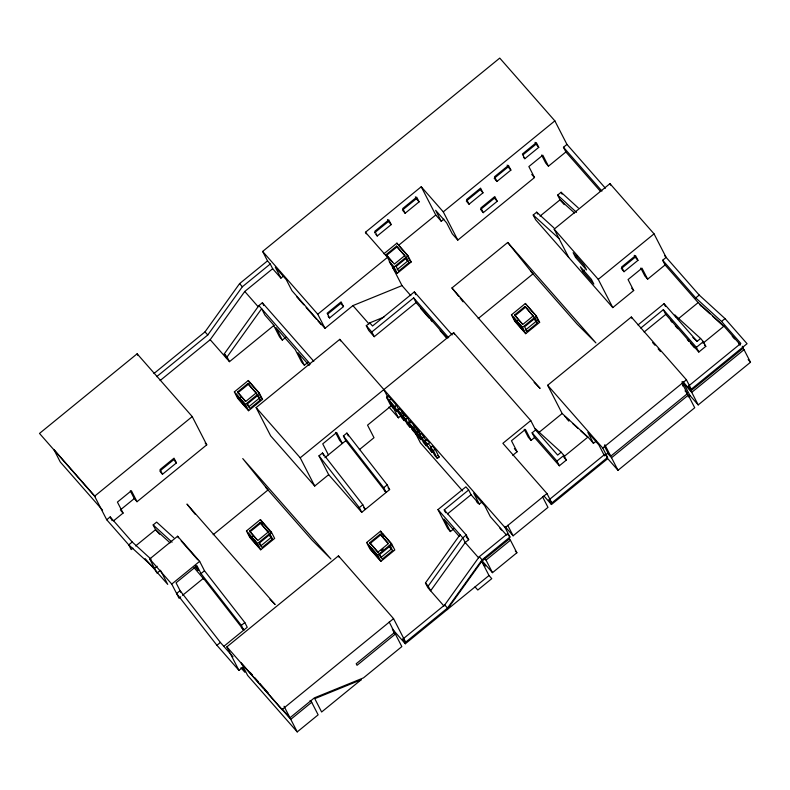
<?xml version="1.0" encoding="UTF-8"?>
<svg xmlns="http://www.w3.org/2000/svg" width="790" height="790" viewBox="0 0 790 790"><rect width="100%" height="100%" fill="white"/><g stroke="black" fill="none" stroke-linecap="round" stroke-linejoin="round"><path stroke-width="1.19" d="M153.961 373.502L205.015 331.869L239.597 283.62L267.494 260.868L262.645 251.447L499.744 58.095L554.856 120.87L566.953 144.412L605.426 188.237M156.716 376.642L207.77 335L242.352 286.76L270.249 264.008L267.494 260.868M160.113 380.553L210.189 339.71L244.772 291.461L272.668 268.719L270.249 264.008M226.72 358.541L224.301 353.831L258.883 305.592L262.369 302.748L313.808 361.336M274.11 325.282L229.475 361.682L227.056 356.971L261.638 308.722L264.867 315.003L273.133 324.423L279.591 336.975L282.346 340.115L285.832 337.271M444.01 606.049L427.864 587.661L425.445 582.961L460.027 534.712M466.268 535.008L468.687 539.708L465.201 542.552L430.619 590.802L428.2 586.091L462.782 537.842L466.268 535.008L444.227 509.896L468.638 489.988L465.883 486.847L437.986 509.599L447.663 528.431L450.419 531.571L453.904 528.727M444.731 604.923L479.313 556.674L507.21 533.931L509.965 537.072L482.068 559.814L447.496 608.063L405.645 642.191L402.89 639.051L444.731 604.923L447.496 608.063M447.16 609.633L481.732 561.384L509.629 538.642M130.291 490.847L134.27 498.569L137.025 501.709L206.753 444.839L192.237 416.587L137.124 353.811L39.5 433.434L94.612 496.209L106.709 519.751L128.75 544.863L154.554 568.395L157.171 566.262M272.668 268.719L280.934 278.129L283.551 275.996M366.254 233.81L365.454 232.25L421.238 186.746L443.279 211.858L457.805 240.111L534.504 177.553L528.865 166.572L542.809 155.196L548.457 166.186L565.887 151.966L563.468 147.256L566.953 144.412M374.509 232.833L388.453 221.467L387.485 219.581M402.396 210.091L416.35 198.715L415.382 196.828M377.265 235.973L391.208 224.607L388.789 219.897L374.845 231.263L377.265 235.973L375.882 234.403M405.161 213.231L419.105 201.855L416.685 197.144L402.732 208.52L405.161 213.231L403.088 210.871M383.91 253.758L396.935 243.142L407.956 255.693L411.185 261.974L397.232 273.35L394.082 269.765M386.103 254.666L396.57 246.134L404.836 255.545L394.378 264.077L386.103 254.666L392.521 262.3M398.881 245.078L435.754 214.999L421.238 186.746M386.507 255.447L396.965 246.915L396.57 246.134M94.612 496.209L192.237 416.587M410.849 295.677L402.011 285.605L352.913 305.602L325.016 328.354L317.758 314.223L387.495 257.352L365.454 232.25M443.279 211.858L554.856 120.87M435.754 214.999L441.264 221.279L443.881 219.146M327.741 314.055L340.767 303.439L343.522 306.579L329.568 317.955L328.196 316.385M466.288 201.075L480.231 189.699L482.986 192.839L469.043 204.215L466.969 201.865M494.175 178.333L508.128 166.957L507.16 165.071M523 154.82L536.015 144.205L535.047 142.328M234.353 391.889L248.297 380.513L259.318 393.065L262.547 399.345L248.593 410.721L237.573 398.17L234.353 391.889L245.374 404.441L248.593 410.721M237.474 392.038L247.932 383.506L256.197 392.916L245.739 401.448L237.474 392.038L245.384 401.379M496.93 181.473L510.883 170.097L508.464 165.386L494.51 176.763L496.93 181.473L494.866 179.113M524.827 158.721L538.77 147.345L536.351 142.635L522.407 154.011L524.827 158.721L523.454 157.151M237.869 392.818L248.337 384.286L247.932 383.506M397.232 273.35L394.003 267.069L407.956 255.693M238.55 398.95L236.131 394.24L244.396 403.66L246.816 408.371L238.55 398.95L240.288 397.528M397.192 269.578L407.66 261.046L406.208 258.221M409.032 262.616L398.575 271.138L396.155 266.437L406.613 257.905L409.032 262.616L406.149 259.327M159.738 471.117L173.691 459.74L176.447 462.881L162.493 474.257L160.429 471.897M480.518 209.518L494.461 198.142L497.216 201.282L483.273 212.658L481.209 210.298M245.374 404.441L259.318 393.065M106.709 519.751L110.195 516.907L132.236 542.019L151.157 559.281M120.317 509.945L134.27 498.569M248.564 406.949L259.021 398.417L257.086 394.644M260.394 399.987L249.936 408.519L247.517 403.809L257.975 395.276L260.394 399.987L259.021 398.417M113.562 520.837L123.072 513.085L117.424 502.094L131.377 490.728L137.025 501.709M282.346 340.115L275.888 327.564L295.174 349.526L301.632 362.087L304.387 365.227L307.873 362.383M363.736 507.575L365.227 509.491L362.808 504.79L322.478 452.996L318.992 455.84L328.67 474.672L314.726 486.048L270.644 435.833L256.118 407.581L339.799 339.335L505.126 527.651L509.965 537.072M374.223 336.698L371.804 331.988L413.644 297.86L416.063 302.57L374.223 336.698L368.713 330.418L366.293 325.707L369.779 322.863L383.96 317.086M452.166 334.93L414.375 291.885L372.534 326.003L369.779 322.863M132.236 542.019L128.75 544.863L131.17 549.573L132.917 548.151M159.61 534.257L155.581 529.665L153.161 524.955L156.647 522.111L173.849 537.802M568.691 257.392L554.175 229.139L609.959 183.645L654.051 233.86L666.148 257.402L662.662 260.246L665.081 264.956L647.652 279.176L642.003 268.185L628.06 279.561L633.699 290.542L612.783 307.606L535.63 219.729L533.211 215.018L536.696 212.174L553.899 227.866M564.277 204.65L560.041 199.821L557.621 195.11L561.107 192.266L578.31 207.958M135.613 545.949L155.581 529.665L170.067 542.878M458.635 296.28L451.949 287.965L507.733 242.471L595.907 342.909L577.095 324.078L530.643 271.168M540.064 216.105L560.041 199.821L574.528 213.033M145.143 558.668L167.727 584.393L160.459 570.262L156.973 573.106L149.715 558.974L177.612 536.232L199.653 561.344L204.492 570.755L244.821 622.55L247.24 627.26L223.777 646.388M314.726 486.048L300.21 457.795L453.618 332.679L530.771 420.566L535.61 429.977L557.661 455.089L561.147 452.245L563.902 455.386L566.321 460.096L559.35 465.784L534.544 437.532L532.124 432.821L535.61 429.977M213.162 534.702L268.017 489.968L242.747 458.575L330.921 559.014L312.099 540.182L265.657 487.272M478.167 318.587L533.003 273.863L507.733 242.471M391.01 398.97L389.272 400.392L393.301 408.242L390.546 405.102L386.517 397.251L388.255 395.829L396.521 405.24L398.94 409.951L397.202 411.373L391.692 405.102M346.227 441.432L343.403 435.932L346.889 433.088L387.209 484.882L389.628 489.593L361.741 512.335L328.67 474.672M324.897 457.706L345.822 440.642L386.142 492.437L383.723 487.726L343.403 435.932M180.762 596.796L179.024 598.218L171.756 584.087L199.653 561.344M391.02 406.011L367.548 425.148L373.996 437.709L359.322 449.678M575.545 257.382L573.125 252.681L584.146 265.233L586.565 269.943L575.545 257.382L577.293 255.96M397.202 411.373L394.783 406.662L396.521 405.24M246.45 530.949L260.404 519.583L271.424 532.134L274.653 538.415L260.7 549.791L249.68 537.23L246.45 530.949L257.481 543.51L260.7 549.791M511.446 314.845L525.389 303.478L536.41 316.03L539.639 322.31L525.696 333.686L514.675 321.125L511.446 314.845L522.467 327.406L525.696 333.686M403.651 414.661L402.031 411.521L400.293 412.943L404.322 420.794L401.567 417.653L397.538 409.803L399.276 408.381L407.541 417.801L410.079 422.729M256.74 539.59L249.571 531.097L260.038 522.575L268.709 532.776L260.038 522.575M522.486 324.344L514.567 314.993L525.024 306.471L533.694 316.672L525.024 306.471M249.976 531.887L260.443 523.355M514.971 315.783L525.429 307.251M241.335 627.349L243.755 630.104L241.335 625.394L201.006 573.599L204.492 570.755M250.657 538.02L248.238 533.309L256.503 542.72L258.923 547.431L250.657 538.02L252.395 536.598M515.643 321.915L513.224 317.205L521.489 326.616L523.908 331.326L515.643 321.915L517.391 320.493M388.957 407.048L398.407 417.801L401.202 415.53M182.51 595.374L203.425 578.31L243.755 630.104M582.813 271.513L580.383 266.803L591.414 279.354L593.833 284.064L582.813 271.513L584.551 270.091M411.58 425.652L409.832 427.074L405.803 419.223L407.541 417.801M268.304 531.986L257.846 540.518L249.571 531.097M533.289 315.882L522.832 324.413L514.567 314.993M257.481 543.51L271.424 532.134M522.467 327.406L536.41 316.03M420.853 439.625L412.587 430.204L411.788 428.634L417.298 434.915L410.978 427.064L408.558 422.364L410.296 420.942L419.372 431.923L417.634 433.345L412.113 427.064L412.923 428.634L418.433 434.915L420.853 439.625L422.601 438.203M272.501 539.047L262.043 547.579L259.624 542.868L270.081 534.336L272.501 539.047L269.627 535.768M527.039 331.474L537.496 322.942L535.077 318.232L524.609 326.764L527.039 331.474L525.656 329.904L536.114 321.372L534.178 317.61M612.783 307.606L598.257 279.354L654.051 233.86M417.634 433.345L416.824 431.775L418.562 430.353M621.266 268.57L635.209 257.194L634.242 255.318M418.433 434.915L420.181 433.493L418.108 431.143M419.579 434.915L422.334 438.055L426.363 445.906L423.608 442.765L419.579 434.915L421.317 433.493L425.692 439.773L426.827 439.773L429.582 442.913L427.844 444.326L425.731 443.546L431.873 452.176L433.621 450.754M624.021 271.711L637.965 260.335L635.545 255.624L621.602 267L624.021 271.711L621.957 269.36M422.334 438.055L424.072 436.633M425.692 439.773L423.944 441.195L425.089 441.195L426.827 439.773M430.599 447.466L432.347 446.044L435.102 449.184L439.131 457.035L437.384 458.457L434.628 455.317L430.599 447.466L433.354 450.606L437.384 458.457M361.741 512.335L359.322 507.624L362.808 504.79M383.723 487.726L387.209 484.882M433.354 450.606L435.102 449.184M220.41 642.458L180.09 590.663L176.595 593.507L216.924 645.292L220.41 642.458L233.011 656.796M241.335 625.394L244.821 622.55M240.94 667.787L244.87 672.27L242.451 667.56L238.965 670.404L226.868 646.862L338.446 555.874L393.548 618.639L405.645 642.191M596.095 441.195L593.478 443.328L587.967 437.048L562.164 413.516L547.648 385.263L631.329 317.017L686.431 379.793L691.27 389.213L747.063 343.709L725.023 318.607L699.219 295.065L664.548 255.575M366.609 542.542L380.553 531.166L391.573 543.727L394.803 549.998L380.859 561.374L369.839 548.823L366.609 542.542L377.63 555.094L380.859 561.374M369.73 542.69L380.188 534.159L388.453 543.579L377.995 552.101L378.4 552.891L369.73 542.69L377.995 552.101M638.024 324.917L664.064 303.686L697.126 341.349L700.612 338.505L703.367 341.645L705.786 346.356L698.814 352.044L665.753 314.381L663.333 309.67L640.799 328.048M370.135 543.471L380.592 534.949L380.188 534.159M530.771 420.566L502.875 443.309L546.966 493.533L551.805 502.944L607.589 457.45L602.75 448.039L547.648 385.263M644.156 331.988L665.753 314.381M381.254 550.561L383.15 549.011M377.63 555.094L391.573 543.727M662.662 260.246L695.723 297.909L699.219 295.065M392.66 550.64L382.192 559.172L379.773 554.462L390.24 545.93L392.66 550.64L389.026 546.502M538.701 432.653L562.164 413.516M678.176 318.903L698.143 302.619L723.956 326.161L740.023 344.47M512.75 455.307L517.114 451.752L511.466 440.761L525.409 429.395L531.058 440.376L534.544 437.532M447.584 513.836L471.057 494.698L468.638 489.988M471.057 494.698L479.323 504.119L481.94 501.986M695.723 297.909L721.537 321.451L725.023 318.607M559.35 465.784L556.92 461.074L563.902 455.386M698.814 352.044L696.395 347.333L703.367 341.645M563.566 456.956L587.967 437.048M703.031 343.216L723.956 326.161M393.548 618.639L281.971 709.637L226.868 646.862M505.126 527.651L546.966 493.533M602.75 448.039L686.431 379.793M682.54 385.925L684.288 384.503L681.928 381.817M607.253 459.02L551.469 504.514L549.05 499.813L604.834 454.309L607.589 457.45M742.274 346.247L743.242 348.123L690.944 390.783L688.515 386.073L740.823 343.423L721.537 321.451M605.377 455.168L607.994 453.035L604.399 446.044M282.089 708.808L289.969 717.774L314.371 697.876L363.469 677.879L401.824 646.605L395.375 634.044L393.746 632.188M389.194 622.007L394.566 632.474L356.211 663.748L357.021 665.318L395.375 634.044M504.85 526.377L513.115 535.798L547.983 507.358L542.602 496.9M607.994 453.035L610.749 456.176L687.448 393.627L682.076 383.16M311.695 702.29L318.143 714.841L297.228 731.905L290.769 719.344L311.695 702.29L310.085 700.454M510.439 540.212L516.887 552.763L492.486 572.671L486.028 560.11L510.439 540.212L508.819 538.365M688.258 395.188L694.716 407.749L618.007 470.307L611.549 457.746L688.258 395.188L686.757 393.479M744.042 349.694L750.5 362.255L698.202 404.905L691.744 392.353L744.042 349.694L742.472 347.906M688.189 396.916L689.937 395.494L684.288 384.503M392.284 628.919L405.319 643.761L489 575.515L481.732 561.384L485.297 566.094L482.542 562.954M709.914 313.768L699.989 304.713L701.589 306.54M712.62 316.237L723.452 326.122M557.621 195.11L576.542 212.372M700.612 338.505L674.808 314.973L675.776 316.859M692.82 337.429L697.126 341.349M533.211 215.018L559.014 238.55M564.88 416.409L569.254 420.399M572.76 423.598L578.023 428.397M580.67 430.807L586.94 436.524M561.147 452.245L535.334 428.713L536.311 430.59M153.161 524.955L172.082 542.217M534.139 382.409L540.123 388.404L451.949 287.965M270.002 599.373L275.127 604.508L186.963 504.069L195.13 514.231M732.241 336.244L734.601 338.94M738.532 343.423L740.112 345.21M563.468 147.256L601.94 191.081M565.887 151.966L600.528 191.427M665.081 264.956L698.143 302.619M748.14 359.559L750.5 362.255M536.015 144.205L538.77 147.345M635.209 257.194L637.965 260.335M548.457 166.186L545.702 163.046L541.594 155.057M647.652 279.176L644.897 276.036L640.789 268.047M704.413 344.786L705.786 346.356M663.333 309.67L696.395 347.333M670.542 320.493L672.142 322.31M675.332 325.944L677.721 328.67M687.29 339.572L688.89 341.389M690.48 343.206L694.469 347.748M531.749 174.422L534.504 177.553M631.635 288.192L633.699 290.542M508.128 166.957L510.883 170.097M554.175 229.139L598.257 279.354M652.619 342.574L654.979 345.269M658.129 348.854L660.489 351.54M688.515 386.073L691.27 389.213M682.906 381.629L690.944 390.783M683.478 382.933L691.744 392.353M689.937 395.494L698.202 404.905M685.019 390.853L687.448 393.627M527.177 305.829L534.692 314.39M537.279 319.614L539.639 322.31M534.613 319.664L537.496 322.942M457.805 240.111L452.285 233.84L446.646 222.849L435.626 210.298L441.264 221.279M416.35 198.715L419.105 201.855M607.5 453.134L611.549 457.746M606.661 457.38L618.007 470.307M566.43 418.374L568.849 421.129M388.453 221.467L391.208 224.607M398.713 245.493L406.978 254.913L409.398 259.624M409.605 260.177L411.185 261.974M396.965 246.915L405.24 256.335M564.248 457.736L566.321 460.096M389.282 261.688L394.003 267.069M390.023 262.863L393.035 266.289L395.454 270.99L392.442 267.573M413.644 297.86L448.681 337.765M532.124 432.821L556.92 461.074M416.063 302.57L447.16 337.992M420.626 308.426L429.069 318.044M430.649 319.832L432.219 321.629M440.099 330.595L446.528 337.932M531.058 440.376L528.303 437.235L524.195 429.247M514.359 448.611L517.114 451.752M549.05 499.813L551.805 502.944M543.955 495.962L551.469 504.514M352.913 305.602L368.989 323.91M366.293 325.707L371.804 331.988M262.645 251.447L317.758 314.223M402.841 413.091L405.596 416.231M419.372 431.923L413.861 425.642L414.553 426.995M437.749 455.465L439.131 457.035M386.517 397.251L394.783 406.662M397.538 409.803L405.803 419.223M408.558 422.364L416.824 431.775M425.089 441.195L427.844 444.326M390.072 401.962L393.637 406.672L390.882 403.532M401.093 414.513L403.848 417.653M325.016 328.354L291.954 290.69L286.306 279.7L275.285 267.148L280.934 278.129M401.903 416.083L404.658 419.223M506.479 535.057L490.343 516.67L484.695 505.679L473.674 493.128L479.323 504.119M296.517 296.536L303.785 304.812M306.145 307.498L316.405 319.19M318.015 321.017L321.214 324.67M393.529 407.038L400.619 415.115M404.549 419.599L406.129 421.386M410.059 425.869L411.639 427.666M476.4 501.443L478.019 503.279M499.902 528.204L501.522 530.051M402.712 417.653L405.468 420.794M409.832 427.074L407.077 423.934L403.048 416.083L404.994 415.056M431.873 452.176L424.753 442.765M462.594 490.916L420.448 442.913L414.533 431.399M515.268 550.916L516.887 552.763M466.327 537.022L468.687 539.708M484.418 558.283L486.028 560.11M239.597 283.62L242.352 286.76M258.883 305.592L310.263 364.111M437.986 509.599L462.782 537.842L465.201 542.552L478.582 557.799M479.313 556.674L482.068 559.814M482.038 560.772L492.486 572.671M244.772 291.461L258.152 306.708M309.186 365.484L297.929 352.666L304.387 365.227M459.237 536.41L443.97 519.02L450.419 531.571M489 575.515L491.755 578.655L477.802 590.031L475.047 586.891M388.058 487.795L389.628 489.593M384.305 490.343L386.142 492.437M250.075 382.864L258.34 392.284L260.759 396.995M205.015 331.869L207.77 335M224.301 353.831L227.056 356.971M425.445 582.961L428.2 586.091M210.189 339.71L229.475 361.682M260.967 397.558L262.547 399.345M248.337 384.286L256.602 393.706M380.592 534.949L388.107 543.5M256.118 407.581L300.21 457.795M392.976 630.657L394.566 632.474M205.183 443.052L206.753 444.839M181.167 540.943L197.707 559.774M195.1 566.874L198.25 570.459L195.732 565.561M193.975 567.546L203.83 579.1M121.008 510.735L123.072 513.085M250.045 672.31L252.464 675.065M254.884 677.82L258.113 681.494M259.722 683.33L268.59 693.432M54.619 450.349L95.274 496.663M263.129 687.863L241.177 662.85L247.625 675.411L297.228 731.905M264.759 689.71L290.769 719.344M149.715 558.974L171.756 584.087M102.542 510.143L60.267 461.982L53.809 449.421M216.924 645.292L238.965 670.404M460.126 298.126L463.098 301.82M318.992 455.84L359.322 507.624M429.375 444.8L431.498 447.782M609.959 183.645L610.769 185.206M664.064 303.686L665.516 306.51M631.329 317.017L632.128 318.587M561.107 192.266L562.075 194.152M536.696 212.174L537.664 214.06M497.216 201.282L494.797 196.572L480.853 207.948L483.273 212.658M482.986 192.839L480.567 188.129L466.623 199.505L469.043 204.215M604.824 444.671L610.749 456.176M535.926 316.188L537.862 319.95M604.498 455.879L598.86 444.898L587.829 432.337L593.478 443.328M525.389 303.478L525.794 304.259M453.618 332.679L454.428 334.249M396.935 243.142L397.331 243.922M414.375 291.885L415.826 294.709M387.495 257.352L402.011 285.605M507.743 525.33L513.115 535.798M420.181 433.493L420.527 434.164M410.296 420.942L410.79 421.89M399.276 408.381L399.622 409.052M343.522 306.579L341.102 301.869L327.149 313.245L329.568 317.955M383.891 389.549L387.92 397.4M391.959 405.25L398.407 417.801M444.227 509.896L445.678 512.72M339.799 339.335L340.609 340.905M346.889 433.088L348.341 435.912M335.474 432.357L339.582 440.346L342.337 443.486L336.688 432.495L322.745 443.871L328.383 454.862M392.541 546.71L390.606 542.937L382.34 533.526L383.792 536.351M389.342 545.298L391.277 549.07L380.82 557.602L379.368 554.778M380.553 531.166L382.409 534.781M262.369 302.748L263.821 305.572M322.478 452.996L323.93 455.82M402.89 639.051L405.319 643.761M248.297 380.513L249.67 383.18M338.446 555.874L339.246 557.444M247.112 404.115L248.08 406.001M271.414 533.23L262.181 521.933L263.149 523.819M269.676 534.652L271.128 537.476L260.661 546.009L259.693 544.122M260.404 519.583L261.776 522.249M137.124 353.811L137.934 355.382M176.447 462.881L174.027 458.17L160.074 469.546L162.493 474.257M284.054 706.27L289.969 717.774M201.006 573.599L196.977 565.749L176.052 582.813L181.058 592.549M177.612 536.232L178.412 537.802M110.195 516.907L112.131 520.679M361.149 679.775L321.629 711.997L314.776 698.656L361.149 679.775M376.652 554.313L368.387 544.893L370.806 549.603L379.072 559.024L376.652 554.313"/></g></svg>
